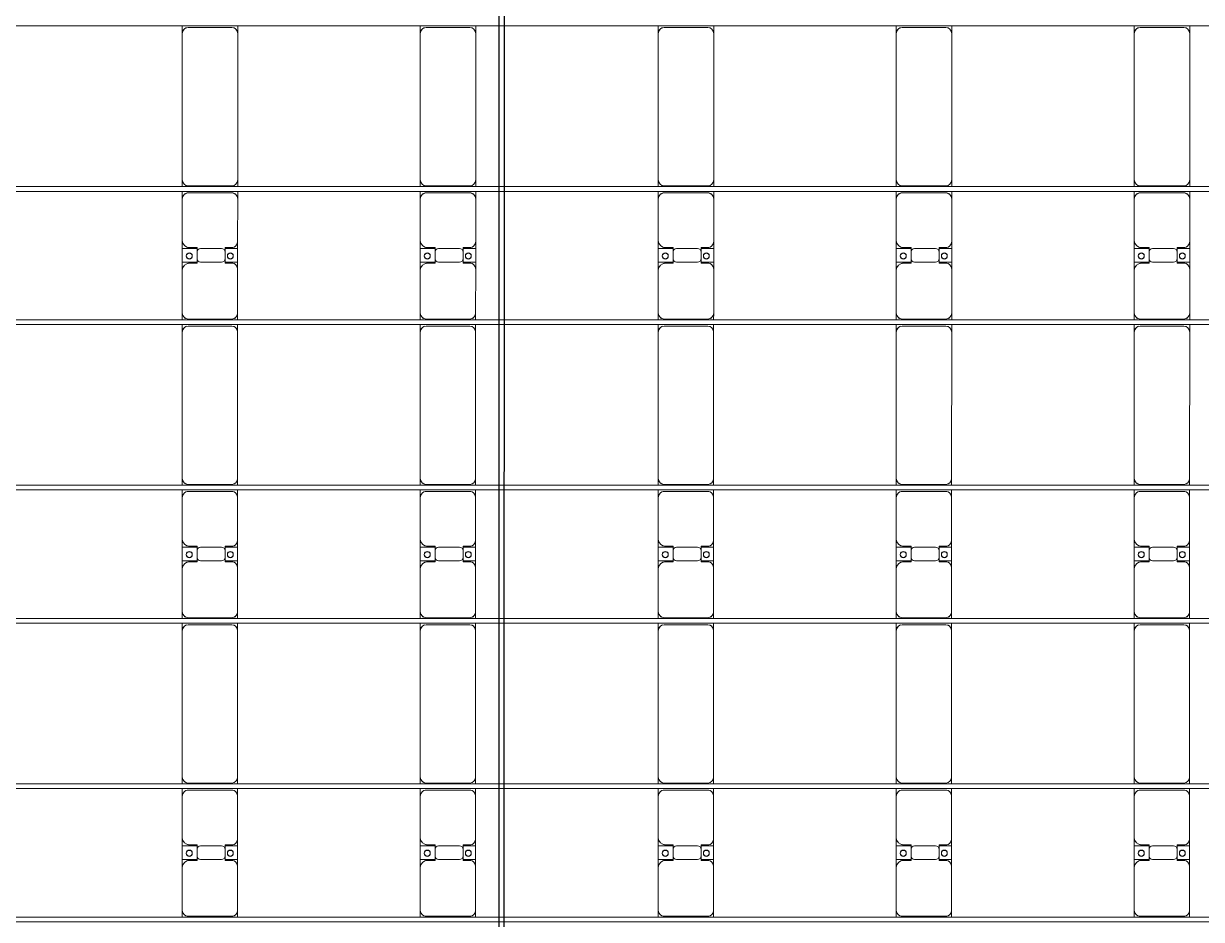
# Model space of a CAD drawing. Header units: millimetres. Extents: x -147246 to 112336, y -213734 to -86506.
# Drawn here: x -13682 to -3783, y -155945 to -148415 of the extents above; entities that cross this region are included whole.
import ezdxf

# ---------------------------------------------------------------- set-up
doc = ezdxf.new("R2010")
doc.units = ezdxf.units.MM
doc.layers.add('A-GENM', color=13, linetype='Continuous', lineweight=9)
doc.layers.add('S-BEAM', color=12, linetype='Continuous', lineweight=9)

# ---------------------------------------------------------------- blocks, each defined once
blk = doc.blocks.new('Dầm C52 - Dầm C52-18782-BỐ TRÍ KHUNG KẾT CẤU BÈ PIN 05')
at = {"layer": 'S-BEAM', "color": 1}
blk.add_line((-74474.3, 20), (74474.3, 20), dxfattribs=at)
blk = doc.blocks.new('Dầm C52 - Dầm C52-18783-BỐ TRÍ KHUNG KẾT CẤU BÈ PIN 05')
at = {"layer": 'S-BEAM', "color": 1}
for p, q in [((-74474.3, 20), (74474.3, 20)), ((74474.3, -20), (-74474.3, -20))]:
    blk.add_line(p, q, dxfattribs=at)
blk = doc.blocks.new('Dầm C52 - Dầm C52-18784-BỐ TRÍ KHUNG KẾT CẤU BÈ PIN 05')
at = {"layer": 'S-BEAM', "color": 1}
for p, q in [((-74474.3, 20), (74474.3, 20)), ((74474.3, -20), (-74474.3, -20))]:
    blk.add_line(p, q, dxfattribs=at)
blk = doc.blocks.new('Dầm C52 - Dầm C52-18785-BỐ TRÍ KHUNG KẾT CẤU BÈ PIN 05')
at = {"layer": 'S-BEAM', "color": 1}
for p, q in [((-74474.3, 20), (74474.3, 20)), ((74474.3, -20), (-74474.3, -20))]:
    blk.add_line(p, q, dxfattribs=at)
blk = doc.blocks.new('Dai phao do pin - DẢI PHAO ĐỠ PIN-V43-BỐ TRÍ KHUNG KẾT CẤU BÈ PIN 05')
at = {"layer": 'A-GENM', "color": 7}
for p, q in [((45893.2, 241.6), (45949.7, 241.6)), ((46309.7, 241.6), (45949.7, 241.6)), ((46309.7, 241.6), (46492.2, 241.6)), ((46377.8, 241.6), (46560.3, 241.6)), ((46377.8, 118.2), (46377.8, 241.6)), ((46492.2, 241.6), (46492.2, 118.2)), ((46910.3, 241.6), (46560.3, 241.6)), ((46910.3, 241.6), (46973.2, 241.6)), ((47013.2, 241.6), (47069.7, 241.6)), ((48300.3, 241.6), (47069.7, 241.6)), ((48300.3, 241.6), (48363.2, 241.6)), ((48403.2, 241.6), (48459.7, 241.6)), ((48819.7, 241.6), (48459.7, 241.6)), ((48819.7, 241.6), (49002.2, 241.6)), ((48887.8, 241.6), (49070.3, 241.6)), ((48887.8, 118.2), (48887.8, 241.6)), ((49002.2, 241.6), (49002.2, 118.2)), ((49420.3, 241.6), (49070.3, 241.6)), ((49420.3, 241.6), (49483.2, 241.6)), ((49523.2, 241.6), (49579.7, 241.6)), ((50810.3, 241.6), (49579.7, 241.6)), ((50810.3, 241.6), (50873.2, 241.6)), ((50913.2, 241.6), (50969.7, 241.6)), ((51329.7, 241.6), (50969.7, 241.6)), ((51329.7, 241.6), (51512.2, 241.6)), ((51397.8, 241.6), (51580.3, 241.6)), ((51397.8, 118.2), (51397.8, 241.6)), ((51512.2, 241.6), (51512.2, 118.2)), ((51930.3, 241.6), (51580.3, 241.6)), ((51930.3, 241.6), (51993.2, 241.6)), ((52033.2, 241.6), (52089.7, 241.6)), ((53320.3, 241.6), (52089.7, 241.6)), ((53320.3, 241.6), (53383.2, 241.6)), ((45899.7, 191.6), (45899.7, -173.4)), ((46369.7, 118.2), (46369.7, 181.6)), ((46462.2, 118.2), (46369.7, 118.2)), ((46500.3, 118.2), (46407.8, 118.2)), ((46500.3, 181.6), (46500.3, 118.2)), ((46960.3, -173.4), (46960.3, 191.6)), ((47019.7, 191.6), (47019.7, -173.4)), ((48350.3, -173.4), (48350.3, 191.6)), ((48409.7, 191.6), (48409.7, -173.4)), ((48879.7, 118.2), (48879.7, 181.6)), ((48972.2, 118.2), (48879.7, 118.2)), ((49010.3, 118.2), (48917.8, 118.2)), ((49010.3, 181.6), (49010.3, 118.2)), ((49470.3, -173.4), (49470.3, 191.6)), ((49529.7, 191.6), (49529.7, -173.4)), ((50860.3, -173.4), (50860.3, 191.6)), ((50919.7, 191.6), (50919.7, -173.4)), ((51389.7, 118.2), (51389.7, 181.6)), ((51482.2, 118.2), (51389.7, 118.2)), ((51520.3, 118.2), (51427.8, 118.2)), ((51520.3, 181.6), (51520.3, 118.2)), ((51980.3, -173.4), (51980.3, 191.6)), ((52039.7, 191.6), (52039.7, -173.4)), ((53370.3, -173.4), (53370.3, 191.6)), ((46377.8, 88.2), (46377.8, -88.2)), ((46492.2, -88.2), (46492.2, 88.2)), ((48887.8, 88.2), (48887.8, -88.2)), ((49002.2, -88.2), (49002.2, 88.2)), ((51397.8, 88.2), (51397.8, -88.2)), ((51512.2, -88.2), (51512.2, 88.2)), ((46369.7, -173.4), (46369.7, -118.2)), ((46369.7, -118.2), (46462.2, -118.2)), ((46377.8, -223.4), (46377.8, -118.2)), ((46407.8, -118.2), (46500.3, -118.2)), ((46492.2, -118.2), (46492.2, -223.4)), ((46500.3, -118.2), (46500.3, -173.4)), ((48879.7, -173.4), (48879.7, -118.2)), ((48879.7, -118.2), (48972.2, -118.2)), ((48887.8, -223.4), (48887.8, -118.2)), ((48917.8, -118.2), (49010.3, -118.2)), ((49002.2, -118.2), (49002.2, -223.4)), ((49010.3, -118.2), (49010.3, -173.4)), ((51389.7, -173.4), (51389.7, -118.2)), ((51389.7, -118.2), (51482.2, -118.2)), ((51397.8, -223.4), (51397.8, -118.2)), ((51427.8, -118.2), (51520.3, -118.2)), ((51512.2, -118.2), (51512.2, -223.4)), ((51520.3, -118.2), (51520.3, -173.4)), ((45949.7, -223.4), (45893.2, -223.4)), ((45949.7, -223.4), (46319.7, -223.4)), ((46492.2, -223.4), (46319.7, -223.4)), ((46550.3, -223.4), (46377.8, -223.4)), ((46550.3, -223.4), (46910.3, -223.4)), ((46973.2, -223.4), (46910.3, -223.4)), ((47069.7, -223.4), (47013.2, -223.4)), ((47069.7, -223.4), (48300.3, -223.4)), ((48363.2, -223.4), (48300.3, -223.4)), ((48459.7, -223.4), (48403.2, -223.4)), ((48459.7, -223.4), (48829.7, -223.4)), ((49002.2, -223.4), (48829.7, -223.4)), ((49060.3, -223.4), (48887.8, -223.4)), ((49060.3, -223.4), (49420.3, -223.4)), ((49483.2, -223.4), (49420.3, -223.4)), ((49579.7, -223.4), (49523.2, -223.4)), ((49579.7, -223.4), (50810.3, -223.4)), ((50873.2, -223.4), (50810.3, -223.4)), ((50969.7, -223.4), (50913.2, -223.4)), ((50969.7, -223.4), (51339.7, -223.4)), ((51512.2, -223.4), (51339.7, -223.4)), ((51570.3, -223.4), (51397.8, -223.4)), ((51570.3, -223.4), (51930.3, -223.4)), ((51993.2, -223.4), (51930.3, -223.4)), ((52089.7, -223.4), (52033.2, -223.4)), ((52089.7, -223.4), (53320.3, -223.4)), ((53383.2, -223.4), (53320.3, -223.4))]:
    blk.add_line(p, q, dxfattribs=at)
for centre, radius, start, end in [((45949.7, 191.6), 50, 90, 180), ((45949.7, 191.6), 50, 135, 180), ((46309.7, 181.6), 60, 0, 90), ((46309.7, 181.6), 60, 0, 30), ((46428.6, 183.2), 25, 0, 180), ((46431.4, 183.2), 25, 0, 180), ((46560.3, 181.6), 60, 90, 180), ((46560.3, 181.6), 60, 150, 180), ((46910.3, 191.6), 50, 360, 90), ((46910.3, 191.6), 50, 360, 45), ((47069.7, 191.6), 50, 90, 180), ((47069.7, 191.6), 50, 105, 180), ((48300.3, 191.6), 50, 0, 90), ((48300.3, 191.6), 50, 15, 90), ((48459.7, 191.6), 50, 90, 180), ((48459.7, 191.6), 50, 135, 180), ((48819.7, 181.6), 60, 0, 90), ((48819.7, 181.6), 60, 0, 30), ((48938.6, 183.2), 25, 0, 180), ((48941.4, 183.2), 25, 0, 180), ((49070.3, 181.6), 60, 90, 180), ((49070.3, 181.6), 60, 150, 180), ((49420.3, 191.6), 50, 0, 90), ((49420.3, 191.6), 50, 0, 45), ((49579.7, 191.6), 50, 90, 180), ((49579.7, 191.6), 50, 105, 180), ((50810.3, 191.6), 50, 0, 90), ((50810.3, 191.6), 50, 15, 90), ((50969.7, 191.6), 50, 90, 180), ((50969.7, 191.6), 50, 135, 180), ((51329.7, 181.6), 60, 0, 90), ((51329.7, 181.6), 60, 0, 30), ((51448.6, 183.2), 25, 0, 180), ((51451.4, 183.2), 25, 360, 180), ((51580.3, 181.6), 60, 90, 180), ((51580.3, 181.6), 60, 150, 180), ((51930.3, 191.6), 50, 360, 90), ((51930.3, 191.6), 50, 360, 45), ((52089.7, 191.6), 50, 90, 180), ((52089.7, 191.6), 50, 105, 180), ((53320.3, 191.6), 50, 0, 90), ((53320.3, 191.6), 50, 15, 90), ((46407.8, 88.2), 30, 90, 180), ((46428.6, 183.2), 25, 180, 0), ((46431.4, 183.2), 25, 180, 0), ((46462.2, 88.2), 30, 0, 90), ((48917.8, 88.2), 30, 90, 180), ((48938.6, 183.2), 25, 180, 0), ((48941.4, 183.2), 25, 180, 0), ((48972.2, 88.2), 30, 0, 90), ((51427.8, 88.2), 30, 90, 180), ((51448.6, 183.2), 25, 180, 0), ((51451.4, 183.2), 25, 180, 0), ((51482.2, 88.2), 30, 0, 90), ((46407.8, -88.2), 30, 180, 270), ((46462.2, -88.2), 30, 270, 0), ((48917.8, -88.2), 30, 180, 270), ((48972.2, -88.2), 30, 270, 0), ((51427.8, -88.2), 30, 180, 270), ((51482.2, -88.2), 30, 270, 0), ((45949.7, -173.4), 50, 180, 270), ((45949.7, -173.4), 50, 180, 225), ((46319.7, -173.4), 50, 270, 0), ((46319.7, -173.4), 50, 315, 0), ((46428.6, -161.8), 25, 360, 180), ((46428.6, -161.8), 25, 180, 360), ((46431.4, -161.8), 25, 0, 180), ((46431.4, -161.8), 25, 180, 0), ((46550.3, -173.4), 50, 180, 270), ((46550.3, -173.4), 50, 180, 225), ((46910.3, -173.4), 50, 270, 0), ((46910.3, -173.4), 50, 315, 0), ((47069.7, -173.4), 50, 180, 270), ((47069.7, -173.4), 50, 180, 270), ((48300.3, -173.4), 50, 270, 0), ((48300.3, -173.4), 50, 287.28821, 0), ((48459.7, -173.4), 50, 180, 270), ((48459.7, -173.4), 50, 180, 225), ((48829.7, -173.4), 50, 270, 0), ((48829.7, -173.4), 50, 315, 0), ((48938.6, -161.8), 25, 0, 180), ((48938.6, -161.8), 25, 180, 360), ((48941.4, -161.8), 25, 0, 180), ((48941.4, -161.8), 25, 180, 360), ((49060.3, -173.4), 50, 180, 270), ((49060.3, -173.4), 50, 180, 225), ((49420.3, -173.4), 50, 270, 0), ((49420.3, -173.4), 50, 315, 0), ((49579.7, -173.4), 50, 180, 270), ((49579.7, -173.4), 50, 180, 270), ((50810.3, -173.4), 50, 270, 0), ((50810.3, -173.4), 50, 287.31833, 0), ((50969.7, -173.4), 50, 180, 270), ((50969.7, -173.4), 50, 180, 225), ((51339.7, -173.4), 50, 270, 360), ((51339.7, -173.4), 50, 315, 0), ((51448.6, -161.8), 25, 0, 180), ((51448.6, -161.8), 25, 180, 360), ((51451.4, -161.8), 25, 0, 180), ((51451.4, -161.8), 25, 180, 360), ((51570.3, -173.4), 50, 180, 270), ((51570.3, -173.4), 50, 180, 225), ((51930.3, -173.4), 50, 270, 0), ((51930.3, -173.4), 50, 315, 0), ((52089.7, -173.4), 50, 180, 270), ((52089.7, -173.4), 50, 180, 270), ((53320.3, -173.4), 50, 270, 0), ((53320.3, -173.4), 50, 287.34846, 0)]:
    blk.add_arc(centre, radius, start, end, dxfattribs=at)
blk = doc.blocks.new('Dai phao do pin - DẢI PHAO ĐỠ PIN-V44-BỐ TRÍ KHUNG KẾT CẤU BÈ PIN 05')
at = {"layer": 'A-GENM', "color": 7}
for p, q in [((45893.2, 241.6), (45949.7, 241.6)), ((46309.7, 241.6), (45949.7, 241.6)), ((46309.7, 241.6), (46492.2, 241.6)), ((46377.8, 241.6), (46560.3, 241.6)), ((46377.8, 118.2), (46377.8, 241.6)), ((46492.2, 241.6), (46492.2, 118.2)), ((46910.3, 241.6), (46560.3, 241.6)), ((46910.3, 241.6), (46973.2, 241.6)), ((47013.2, 241.6), (47069.7, 241.6)), ((48300.3, 241.6), (47069.7, 241.6)), ((48300.3, 241.6), (48363.2, 241.6)), ((48403.2, 241.6), (48459.7, 241.6)), ((48819.7, 241.6), (48459.7, 241.6)), ((48819.7, 241.6), (49002.2, 241.6)), ((48887.8, 241.6), (49070.3, 241.6)), ((48887.8, 118.2), (48887.8, 241.6)), ((49002.2, 241.6), (49002.2, 118.2)), ((49420.3, 241.6), (49070.3, 241.6)), ((49420.3, 241.6), (49483.2, 241.6)), ((49523.2, 241.6), (49579.7, 241.6)), ((50810.3, 241.6), (49579.7, 241.6)), ((50810.3, 241.6), (50873.2, 241.6)), ((50913.2, 241.6), (50969.7, 241.6)), ((51329.7, 241.6), (50969.7, 241.6)), ((51329.7, 241.6), (51512.2, 241.6)), ((51397.8, 241.6), (51580.3, 241.6)), ((51397.8, 118.2), (51397.8, 241.6)), ((51512.2, 241.6), (51512.2, 118.2)), ((51930.3, 241.6), (51580.3, 241.6)), ((51930.3, 241.6), (51993.2, 241.6)), ((52033.2, 241.6), (52089.7, 241.6)), ((53320.3, 241.6), (52089.7, 241.6)), ((53320.3, 241.6), (53383.2, 241.6)), ((45899.7, 191.6), (45899.7, -173.4)), ((46369.7, 118.2), (46369.7, 181.6)), ((46462.2, 118.2), (46369.7, 118.2)), ((46500.3, 118.2), (46407.8, 118.2)), ((46500.3, 181.6), (46500.3, 118.2)), ((46960.3, -173.4), (46960.3, 191.6)), ((47019.7, 191.6), (47019.7, -173.4)), ((48350.3, -173.4), (48350.3, 191.6)), ((48409.7, 191.6), (48409.7, -173.4)), ((48879.7, 118.2), (48879.7, 181.6)), ((48972.2, 118.2), (48879.7, 118.2)), ((49010.3, 118.2), (48917.8, 118.2)), ((49010.3, 181.6), (49010.3, 118.2)), ((49470.3, -173.4), (49470.3, 191.6)), ((49529.7, 191.6), (49529.7, -173.4)), ((50860.3, -173.4), (50860.3, 191.6)), ((50919.7, 191.6), (50919.7, -173.4)), ((51389.7, 118.2), (51389.7, 181.6)), ((51482.2, 118.2), (51389.7, 118.2)), ((51520.3, 118.2), (51427.8, 118.2)), ((51520.3, 181.6), (51520.3, 118.2)), ((51980.3, -173.4), (51980.3, 191.6)), ((52039.7, 191.6), (52039.7, -173.4)), ((53370.3, -173.4), (53370.3, 191.6)), ((46377.8, 88.2), (46377.8, -88.2)), ((46492.2, -88.2), (46492.2, 88.2)), ((48887.8, 88.2), (48887.8, -88.2)), ((49002.2, -88.2), (49002.2, 88.2)), ((51397.8, 88.2), (51397.8, -88.2)), ((51512.2, -88.2), (51512.2, 88.2)), ((46369.7, -173.4), (46369.7, -118.2)), ((46369.7, -118.2), (46462.2, -118.2)), ((46377.8, -223.4), (46377.8, -118.2)), ((46407.8, -118.2), (46500.3, -118.2)), ((46492.2, -118.2), (46492.2, -223.4)), ((46500.3, -118.2), (46500.3, -173.4)), ((48879.7, -173.4), (48879.7, -118.2)), ((48879.7, -118.2), (48972.2, -118.2)), ((48887.8, -223.4), (48887.8, -118.2)), ((48917.8, -118.2), (49010.3, -118.2)), ((49002.2, -118.2), (49002.2, -223.4)), ((49010.3, -118.2), (49010.3, -173.4)), ((51389.7, -173.4), (51389.7, -118.2)), ((51389.7, -118.2), (51482.2, -118.2)), ((51397.8, -223.4), (51397.8, -118.2)), ((51427.8, -118.2), (51520.3, -118.2)), ((51512.2, -118.2), (51512.2, -223.4)), ((51520.3, -118.2), (51520.3, -173.4)), ((45949.7, -223.4), (45893.2, -223.4)), ((45949.7, -223.4), (46319.7, -223.4)), ((46492.2, -223.4), (46319.7, -223.4)), ((46550.3, -223.4), (46377.8, -223.4)), ((46550.3, -223.4), (46910.3, -223.4)), ((46973.2, -223.4), (46910.3, -223.4)), ((47069.7, -223.4), (47013.2, -223.4)), ((47069.7, -223.4), (48300.3, -223.4)), ((48363.2, -223.4), (48300.3, -223.4)), ((48459.7, -223.4), (48403.2, -223.4)), ((48459.7, -223.4), (48829.7, -223.4)), ((49002.2, -223.4), (48829.7, -223.4)), ((49060.3, -223.4), (48887.8, -223.4)), ((49060.3, -223.4), (49420.3, -223.4)), ((49483.2, -223.4), (49420.3, -223.4)), ((49579.7, -223.4), (49523.2, -223.4)), ((49579.7, -223.4), (50810.3, -223.4)), ((50873.2, -223.4), (50810.3, -223.4)), ((50969.7, -223.4), (50913.2, -223.4)), ((50969.7, -223.4), (51339.7, -223.4)), ((51512.2, -223.4), (51339.7, -223.4)), ((51570.3, -223.4), (51397.8, -223.4)), ((51570.3, -223.4), (51930.3, -223.4)), ((51993.2, -223.4), (51930.3, -223.4)), ((52089.7, -223.4), (52033.2, -223.4)), ((52089.7, -223.4), (53320.3, -223.4)), ((53383.2, -223.4), (53320.3, -223.4))]:
    blk.add_line(p, q, dxfattribs=at)
for centre, radius, start, end in [((45949.7, 191.6), 50, 90, 180), ((45949.7, 191.6), 50, 135, 180), ((46309.7, 181.6), 60, 0, 90), ((46309.7, 181.6), 60, 0, 30), ((46428.6, 183.2), 25, 0, 180), ((46431.4, 183.2), 25, 0, 180), ((46560.3, 181.6), 60, 90, 180), ((46560.3, 181.6), 60, 150, 180), ((46910.3, 191.6), 50, 360, 90), ((46910.3, 191.6), 50, 360, 45), ((47069.7, 191.6), 50, 90, 180), ((47069.7, 191.6), 50, 105, 180), ((48300.3, 191.6), 50, 0, 90), ((48300.3, 191.6), 50, 15, 90), ((48459.7, 191.6), 50, 90, 180), ((48459.7, 191.6), 50, 135, 180), ((48819.7, 181.6), 60, 0, 90), ((48819.7, 181.6), 60, 0, 30), ((48938.6, 183.2), 25, 0, 180), ((48941.4, 183.2), 25, 0, 180), ((49070.3, 181.6), 60, 90, 180), ((49070.3, 181.6), 60, 150, 180), ((49420.3, 191.6), 50, 0, 90), ((49420.3, 191.6), 50, 0, 45), ((49579.7, 191.6), 50, 90, 180), ((49579.7, 191.6), 50, 105, 180), ((50810.3, 191.6), 50, 0, 90), ((50810.3, 191.6), 50, 15, 90), ((50969.7, 191.6), 50, 90, 180), ((50969.7, 191.6), 50, 135, 180), ((51329.7, 181.6), 60, 0, 90), ((51329.7, 181.6), 60, 0, 30), ((51448.6, 183.2), 25, 0, 180), ((51451.4, 183.2), 25, 360, 180), ((51580.3, 181.6), 60, 90, 180), ((51580.3, 181.6), 60, 150, 180), ((51930.3, 191.6), 50, 360, 90), ((51930.3, 191.6), 50, 360, 45), ((52089.7, 191.6), 50, 90, 180), ((52089.7, 191.6), 50, 105, 180), ((53320.3, 191.6), 50, 0, 90), ((53320.3, 191.6), 50, 15, 90), ((46407.8, 88.2), 30, 90, 180), ((46428.6, 183.2), 25, 180, 0), ((46431.4, 183.2), 25, 180, 0), ((46462.2, 88.2), 30, 0, 90), ((48917.8, 88.2), 30, 90, 180), ((48938.6, 183.2), 25, 180, 0), ((48941.4, 183.2), 25, 180, 0), ((48972.2, 88.2), 30, 0, 90), ((51427.8, 88.2), 30, 90, 180), ((51448.6, 183.2), 25, 180, 0), ((51451.4, 183.2), 25, 180, 0), ((51482.2, 88.2), 30, 0, 90), ((46407.8, -88.2), 30, 180, 270), ((46462.2, -88.2), 30, 270, 0), ((48917.8, -88.2), 30, 180, 270), ((48972.2, -88.2), 30, 270, 0), ((51427.8, -88.2), 30, 180, 270), ((51482.2, -88.2), 30, 270, 0), ((45949.7, -173.4), 50, 180, 270), ((45949.7, -173.4), 50, 180, 225), ((46319.7, -173.4), 50, 270, 0), ((46319.7, -173.4), 50, 315, 0), ((46428.6, -161.8), 25, 360, 180), ((46428.6, -161.8), 25, 180, 360), ((46431.4, -161.8), 25, 0, 180), ((46431.4, -161.8), 25, 180, 0), ((46550.3, -173.4), 50, 180, 270), ((46550.3, -173.4), 50, 180, 225), ((46910.3, -173.4), 50, 270, 0), ((46910.3, -173.4), 50, 315, 0), ((47069.7, -173.4), 50, 180, 270), ((47069.7, -173.4), 50, 180, 270), ((48300.3, -173.4), 50, 270, 0), ((48300.3, -173.4), 50, 285, 0), ((48459.7, -173.4), 50, 180, 270), ((48459.7, -173.4), 50, 180, 225), ((48829.7, -173.4), 50, 270, 0), ((48829.7, -173.4), 50, 315, 0), ((48938.6, -161.8), 25, 0, 180), ((48938.6, -161.8), 25, 180, 360), ((48941.4, -161.8), 25, 0, 180), ((48941.4, -161.8), 25, 180, 360), ((49060.3, -173.4), 50, 180, 270), ((49060.3, -173.4), 50, 180, 225), ((49420.3, -173.4), 50, 270, 0), ((49420.3, -173.4), 50, 315, 0), ((49579.7, -173.4), 50, 180, 270), ((49579.7, -173.4), 50, 180, 270), ((50810.3, -173.4), 50, 270, 0), ((50810.3, -173.4), 50, 285, 0), ((50969.7, -173.4), 50, 180, 270), ((50969.7, -173.4), 50, 180, 225), ((51339.7, -173.4), 50, 270, 360), ((51339.7, -173.4), 50, 315, 0), ((51448.6, -161.8), 25, 0, 180), ((51448.6, -161.8), 25, 180, 360), ((51451.4, -161.8), 25, 0, 180), ((51451.4, -161.8), 25, 180, 360), ((51570.3, -173.4), 50, 180, 270), ((51570.3, -173.4), 50, 180, 225), ((51930.3, -173.4), 50, 270, 0), ((51930.3, -173.4), 50, 315, 0), ((52089.7, -173.4), 50, 180, 270), ((52089.7, -173.4), 50, 180, 270), ((53320.3, -173.4), 50, 270, 0), ((53320.3, -173.4), 50, 285, 0)]:
    blk.add_arc(centre, radius, start, end, dxfattribs=at)
blk = doc.blocks.new('Dai phao do pin - DẢI PHAO ĐỠ PIN-V45-BỐ TRÍ KHUNG KẾT CẤU BÈ PIN 05')
at = {"layer": 'A-GENM', "color": 7}
for p, q in [((45893.2, 241.6), (45949.7, 241.6)), ((46309.7, 241.6), (45949.7, 241.6)), ((46309.7, 241.6), (46492.2, 241.6)), ((46377.8, 241.6), (46560.3, 241.6)), ((46377.8, 118.2), (46377.8, 241.6)), ((46492.2, 241.6), (46492.2, 118.2)), ((46910.3, 241.6), (46560.3, 241.6)), ((46910.3, 241.6), (46973.2, 241.6)), ((47013.2, 241.6), (47069.7, 241.6)), ((48300.3, 241.6), (47069.7, 241.6)), ((48300.3, 241.6), (48363.2, 241.6)), ((48403.2, 241.6), (48459.7, 241.6)), ((48819.7, 241.6), (48459.7, 241.6)), ((48819.7, 241.6), (49002.2, 241.6)), ((48887.8, 241.6), (49070.3, 241.6)), ((48887.8, 118.2), (48887.8, 241.6)), ((49002.2, 241.6), (49002.2, 118.2)), ((49420.3, 241.6), (49070.3, 241.6)), ((49420.3, 241.6), (49483.2, 241.6)), ((49523.2, 241.6), (49579.7, 241.6)), ((50810.3, 241.6), (49579.7, 241.6)), ((50810.3, 241.6), (50873.2, 241.6)), ((50913.2, 241.6), (50969.7, 241.6)), ((51329.7, 241.6), (50969.7, 241.6)), ((51329.7, 241.6), (51512.2, 241.6)), ((51397.8, 241.6), (51580.3, 241.6)), ((51397.8, 118.2), (51397.8, 241.6)), ((51512.2, 241.6), (51512.2, 118.2)), ((51930.3, 241.6), (51580.3, 241.6)), ((51930.3, 241.6), (51993.2, 241.6)), ((52033.2, 241.6), (52089.7, 241.6)), ((53320.3, 241.6), (52089.7, 241.6)), ((53320.3, 241.6), (53383.2, 241.6)), ((45899.7, 191.6), (45899.7, -173.4)), ((46369.7, 118.2), (46369.7, 181.6)), ((46462.2, 118.2), (46369.7, 118.2)), ((46500.3, 118.2), (46407.8, 118.2)), ((46500.3, 181.6), (46500.3, 118.2)), ((46960.3, -173.4), (46960.3, 191.6)), ((47019.7, 191.6), (47019.7, -173.4)), ((48350.3, -173.4), (48350.3, 191.6)), ((48409.7, 191.6), (48409.7, -173.4)), ((48879.7, 118.2), (48879.7, 181.6)), ((48972.2, 118.2), (48879.7, 118.2)), ((49010.3, 118.2), (48917.8, 118.2)), ((49010.3, 181.6), (49010.3, 118.2)), ((49470.3, -173.4), (49470.3, 191.6)), ((49529.7, 191.6), (49529.7, -173.4)), ((50860.3, -173.4), (50860.3, 191.6)), ((50919.7, 191.6), (50919.7, -173.4)), ((51389.7, 118.2), (51389.7, 181.6)), ((51482.2, 118.2), (51389.7, 118.2)), ((51520.3, 118.2), (51427.8, 118.2)), ((51520.3, 181.6), (51520.3, 118.2)), ((51980.3, -173.4), (51980.3, 191.6)), ((52039.7, 191.6), (52039.7, -173.4)), ((53370.3, -173.4), (53370.3, 191.6)), ((46377.8, 88.2), (46377.8, -88.2)), ((46492.2, -88.2), (46492.2, 88.2)), ((48887.8, 88.2), (48887.8, -88.2)), ((49002.2, -88.2), (49002.2, 88.2)), ((51397.8, 88.2), (51397.8, -88.2)), ((51512.2, -88.2), (51512.2, 88.2)), ((46369.7, -173.4), (46369.7, -118.2)), ((46369.7, -118.2), (46462.2, -118.2)), ((46377.8, -223.4), (46377.8, -118.2)), ((46407.8, -118.2), (46500.3, -118.2)), ((46492.2, -118.2), (46492.2, -223.4)), ((46500.3, -118.2), (46500.3, -173.4)), ((48879.7, -173.4), (48879.7, -118.2)), ((48879.7, -118.2), (48972.2, -118.2)), ((48887.8, -223.4), (48887.8, -118.2)), ((48917.8, -118.2), (49010.3, -118.2)), ((49002.2, -118.2), (49002.2, -223.4)), ((49010.3, -118.2), (49010.3, -173.4)), ((51389.7, -173.4), (51389.7, -118.2)), ((51389.7, -118.2), (51482.2, -118.2)), ((51397.8, -223.4), (51397.8, -118.2)), ((51427.8, -118.2), (51520.3, -118.2)), ((51512.2, -118.2), (51512.2, -223.4)), ((51520.3, -118.2), (51520.3, -173.4)), ((45949.7, -223.4), (45893.2, -223.4)), ((45949.7, -223.4), (46319.7, -223.4)), ((46492.2, -223.4), (46319.7, -223.4)), ((46550.3, -223.4), (46377.8, -223.4)), ((46550.3, -223.4), (46910.3, -223.4)), ((46973.2, -223.4), (46910.3, -223.4)), ((47069.7, -223.4), (47013.2, -223.4)), ((47069.7, -223.4), (48300.3, -223.4)), ((48363.2, -223.4), (48300.3, -223.4)), ((48459.7, -223.4), (48403.2, -223.4)), ((48459.7, -223.4), (48829.7, -223.4)), ((49002.2, -223.4), (48829.7, -223.4)), ((49060.3, -223.4), (48887.8, -223.4)), ((49060.3, -223.4), (49420.3, -223.4)), ((49483.2, -223.4), (49420.3, -223.4)), ((49579.7, -223.4), (49523.2, -223.4)), ((49579.7, -223.4), (50810.3, -223.4)), ((50873.2, -223.4), (50810.3, -223.4)), ((50969.7, -223.4), (50913.2, -223.4)), ((50969.7, -223.4), (51339.7, -223.4)), ((51512.2, -223.4), (51339.7, -223.4)), ((51570.3, -223.4), (51397.8, -223.4)), ((51570.3, -223.4), (51930.3, -223.4)), ((51993.2, -223.4), (51930.3, -223.4)), ((52089.7, -223.4), (52033.2, -223.4)), ((52089.7, -223.4), (53320.3, -223.4)), ((53383.2, -223.4), (53320.3, -223.4))]:
    blk.add_line(p, q, dxfattribs=at)
for centre, radius, start, end in [((45949.7, 191.6), 50, 90, 180), ((45949.7, 191.6), 50, 135, 180), ((46309.7, 181.6), 60, 0, 90), ((46309.7, 181.6), 60, 0, 30), ((46428.6, 183.2), 25, 0, 180), ((46431.4, 183.2), 25, 0, 180), ((46560.3, 181.6), 60, 90, 180), ((46560.3, 181.6), 60, 150, 180), ((46910.3, 191.6), 50, 360, 90), ((46910.3, 191.6), 50, 360, 45), ((47069.7, 191.6), 50, 90, 180), ((47069.7, 191.6), 50, 105, 180), ((48300.3, 191.6), 50, 0, 90), ((48300.3, 191.6), 50, 15, 90), ((48459.7, 191.6), 50, 90, 180), ((48459.7, 191.6), 50, 135, 180), ((48819.7, 181.6), 60, 0, 90), ((48819.7, 181.6), 60, 0, 30), ((48938.6, 183.2), 25, 0, 180), ((48941.4, 183.2), 25, 0, 180), ((49070.3, 181.6), 60, 90, 180), ((49070.3, 181.6), 60, 150, 180), ((49420.3, 191.6), 50, 0, 90), ((49420.3, 191.6), 50, 0, 45), ((49579.7, 191.6), 50, 90, 180), ((49579.7, 191.6), 50, 105, 180), ((50810.3, 191.6), 50, 0, 90), ((50810.3, 191.6), 50, 15, 90), ((50969.7, 191.6), 50, 90, 180), ((50969.7, 191.6), 50, 135, 180), ((51329.7, 181.6), 60, 0, 90), ((51329.7, 181.6), 60, 0, 30), ((51448.6, 183.2), 25, 0, 180), ((51451.4, 183.2), 25, 360, 180), ((51580.3, 181.6), 60, 90, 180), ((51580.3, 181.6), 60, 150, 180), ((51930.3, 191.6), 50, 360, 90), ((51930.3, 191.6), 50, 360, 45), ((52089.7, 191.6), 50, 90, 180), ((52089.7, 191.6), 50, 105, 180), ((53320.3, 191.6), 50, 0, 90), ((53320.3, 191.6), 50, 15, 90), ((46407.8, 88.2), 30, 90, 180), ((46428.6, 183.2), 25, 180, 0), ((46431.4, 183.2), 25, 180, 0), ((46462.2, 88.2), 30, 0, 90), ((48917.8, 88.2), 30, 90, 180), ((48938.6, 183.2), 25, 180, 0), ((48941.4, 183.2), 25, 180, 0), ((48972.2, 88.2), 30, 0, 90), ((51427.8, 88.2), 30, 90, 180), ((51448.6, 183.2), 25, 180, 0), ((51451.4, 183.2), 25, 180, 0), ((51482.2, 88.2), 30, 0, 90), ((46407.8, -88.2), 30, 180, 270), ((46462.2, -88.2), 30, 270, 0), ((48917.8, -88.2), 30, 180, 270), ((48972.2, -88.2), 30, 270, 0), ((51427.8, -88.2), 30, 180, 270), ((51482.2, -88.2), 30, 270, 0), ((45949.7, -173.4), 50, 180, 270), ((45949.7, -173.4), 50, 180, 225), ((46319.7, -173.4), 50, 270, 0), ((46319.7, -173.4), 50, 315, 0), ((46428.6, -161.8), 25, 360, 180), ((46428.6, -161.8), 25, 180, 360), ((46431.4, -161.8), 25, 0, 180), ((46431.4, -161.8), 25, 180, 0), ((46550.3, -173.4), 50, 180, 270), ((46550.3, -173.4), 50, 180, 225), ((46910.3, -173.4), 50, 270, 0), ((46910.3, -173.4), 50, 315, 0), ((47069.7, -173.4), 50, 180, 270), ((47069.7, -173.4), 50, 180, 270), ((48300.3, -173.4), 50, 270, 0), ((48300.3, -173.4), 50, 285, 0), ((48459.7, -173.4), 50, 180, 270), ((48459.7, -173.4), 50, 180, 225), ((48829.7, -173.4), 50, 270, 0), ((48829.7, -173.4), 50, 315, 0), ((48938.6, -161.8), 25, 0, 180), ((48938.6, -161.8), 25, 180, 360), ((48941.4, -161.8), 25, 0, 180), ((48941.4, -161.8), 25, 180, 360), ((49060.3, -173.4), 50, 180, 270), ((49060.3, -173.4), 50, 180, 225), ((49420.3, -173.4), 50, 270, 0), ((49420.3, -173.4), 50, 315, 0), ((49579.7, -173.4), 50, 180, 270), ((49579.7, -173.4), 50, 180, 270), ((50810.3, -173.4), 50, 270, 0), ((50810.3, -173.4), 50, 285, 0), ((50969.7, -173.4), 50, 180, 270), ((50969.7, -173.4), 50, 180, 225), ((51339.7, -173.4), 50, 270, 360), ((51339.7, -173.4), 50, 315, 0), ((51448.6, -161.8), 25, 0, 180), ((51448.6, -161.8), 25, 180, 360), ((51451.4, -161.8), 25, 0, 180), ((51451.4, -161.8), 25, 180, 360), ((51570.3, -173.4), 50, 180, 270), ((51570.3, -173.4), 50, 180, 225), ((51930.3, -173.4), 50, 270, 0), ((51930.3, -173.4), 50, 315, 0), ((52089.7, -173.4), 50, 180, 270), ((52089.7, -173.4), 50, 180, 270), ((53320.3, -173.4), 50, 270, 0), ((53320.3, -173.4), 50, 285, 0)]:
    blk.add_arc(centre, radius, start, end, dxfattribs=at)
blk = doc.blocks.new('Dai phao do pin - DẢI PHAO ĐỠ PIN-V46-BỐ TRÍ KHUNG KẾT CẤU BÈ PIN 05')
at = {"layer": 'A-GENM', "color": 7}
for p, q in [((45893.2, 241.6), (45949.7, 241.6)), ((46309.7, 241.6), (45949.7, 241.6)), ((46309.7, 241.6), (46492.2, 241.6)), ((46377.8, 241.6), (46560.3, 241.6)), ((46377.8, 118.2), (46377.8, 241.6)), ((46492.2, 241.6), (46492.2, 118.2)), ((46910.3, 241.6), (46560.3, 241.6)), ((46910.3, 241.6), (46973.2, 241.6)), ((47013.2, 241.6), (47069.7, 241.6)), ((48300.3, 241.6), (47069.7, 241.6)), ((48300.3, 241.6), (48363.2, 241.6)), ((48403.2, 241.6), (48459.7, 241.6)), ((48819.7, 241.6), (48459.7, 241.6)), ((48819.7, 241.6), (49002.2, 241.6)), ((48887.8, 241.6), (49070.3, 241.6)), ((48887.8, 118.2), (48887.8, 241.6)), ((49002.2, 241.6), (49002.2, 118.2)), ((49420.3, 241.6), (49070.3, 241.6)), ((49420.3, 241.6), (49483.2, 241.6)), ((49523.2, 241.6), (49579.7, 241.6)), ((50810.3, 241.6), (49579.7, 241.6)), ((50810.3, 241.6), (50873.2, 241.6)), ((50913.2, 241.6), (50969.7, 241.6)), ((51329.7, 241.6), (50969.7, 241.6)), ((51329.7, 241.6), (51512.2, 241.6)), ((51397.8, 241.6), (51580.3, 241.6)), ((51397.8, 118.2), (51397.8, 241.6)), ((51512.2, 241.6), (51512.2, 118.2)), ((51930.3, 241.6), (51580.3, 241.6)), ((51930.3, 241.6), (51993.2, 241.6)), ((52033.2, 241.6), (52089.7, 241.6)), ((53320.3, 241.6), (52089.7, 241.6)), ((53320.3, 241.6), (53383.2, 241.6)), ((45899.7, 191.6), (45899.7, -173.4)), ((46369.7, 118.2), (46369.7, 181.6)), ((46462.2, 118.2), (46369.7, 118.2)), ((46500.3, 118.2), (46407.8, 118.2)), ((46500.3, 181.6), (46500.3, 118.2)), ((46960.3, -173.4), (46960.3, 191.6)), ((47019.7, 191.6), (47019.7, -173.4)), ((48350.3, -173.4), (48350.3, 191.6)), ((48409.7, 191.6), (48409.7, -173.4)), ((48879.7, 118.2), (48879.7, 181.6)), ((48972.2, 118.2), (48879.7, 118.2)), ((49010.3, 118.2), (48917.8, 118.2)), ((49010.3, 181.6), (49010.3, 118.2)), ((49470.3, -173.4), (49470.3, 191.6)), ((49529.7, 191.6), (49529.7, -173.4)), ((50860.3, -173.4), (50860.3, 191.6)), ((50919.7, 191.6), (50919.7, -173.4)), ((51389.7, 118.2), (51389.7, 181.6)), ((51482.2, 118.2), (51389.7, 118.2)), ((51520.3, 118.2), (51427.8, 118.2)), ((51520.3, 181.6), (51520.3, 118.2)), ((51980.3, -173.4), (51980.3, 191.6)), ((52039.7, 191.6), (52039.7, -173.4)), ((53370.3, -173.4), (53370.3, 191.6)), ((46377.8, 88.2), (46377.8, -88.2)), ((46492.2, -88.2), (46492.2, 88.2)), ((48887.8, 88.2), (48887.8, -88.2)), ((49002.2, -88.2), (49002.2, 88.2)), ((51397.8, 88.2), (51397.8, -88.2)), ((51512.2, -88.2), (51512.2, 88.2)), ((46369.7, -173.4), (46369.7, -118.2)), ((46369.7, -118.2), (46462.2, -118.2)), ((46377.8, -223.4), (46377.8, -118.2)), ((46407.8, -118.2), (46500.3, -118.2)), ((46492.2, -118.2), (46492.2, -223.4)), ((46500.3, -118.2), (46500.3, -173.4)), ((48879.7, -173.4), (48879.7, -118.2)), ((48879.7, -118.2), (48972.2, -118.2)), ((48887.8, -223.4), (48887.8, -118.2)), ((48917.8, -118.2), (49010.3, -118.2)), ((49002.2, -118.2), (49002.2, -223.4)), ((49010.3, -118.2), (49010.3, -173.4)), ((51389.7, -173.4), (51389.7, -118.2)), ((51389.7, -118.2), (51482.2, -118.2)), ((51397.8, -223.4), (51397.8, -118.2)), ((51427.8, -118.2), (51520.3, -118.2)), ((51512.2, -118.2), (51512.2, -223.4)), ((51520.3, -118.2), (51520.3, -173.4)), ((45949.7, -223.4), (45893.2, -223.4)), ((45949.7, -223.4), (46319.7, -223.4)), ((46492.2, -223.4), (46319.7, -223.4)), ((46550.3, -223.4), (46377.8, -223.4)), ((46550.3, -223.4), (46910.3, -223.4)), ((46973.2, -223.4), (46910.3, -223.4)), ((47069.7, -223.4), (47013.2, -223.4)), ((47069.7, -223.4), (48300.3, -223.4)), ((48363.2, -223.4), (48300.3, -223.4)), ((48459.7, -223.4), (48403.2, -223.4)), ((48459.7, -223.4), (48829.7, -223.4)), ((49002.2, -223.4), (48829.7, -223.4)), ((49060.3, -223.4), (48887.8, -223.4)), ((49060.3, -223.4), (49420.3, -223.4)), ((49483.2, -223.4), (49420.3, -223.4)), ((49579.7, -223.4), (49523.2, -223.4)), ((49579.7, -223.4), (50810.3, -223.4)), ((50873.2, -223.4), (50810.3, -223.4)), ((50969.7, -223.4), (50913.2, -223.4)), ((50969.7, -223.4), (51339.7, -223.4)), ((51512.2, -223.4), (51339.7, -223.4)), ((51570.3, -223.4), (51397.8, -223.4)), ((51570.3, -223.4), (51930.3, -223.4)), ((51993.2, -223.4), (51930.3, -223.4)), ((52089.7, -223.4), (52033.2, -223.4)), ((52089.7, -223.4), (53320.3, -223.4)), ((53383.2, -223.4), (53320.3, -223.4))]:
    blk.add_line(p, q, dxfattribs=at)
for centre, radius, start, end in [((45949.7, 191.6), 50, 90, 180), ((45949.7, 191.6), 50, 135, 180), ((46309.7, 181.6), 60, 0, 90), ((46309.7, 181.6), 60, 0, 30), ((46428.6, 183.2), 25, 0, 180), ((46431.4, 183.2), 25, 0, 180), ((46560.3, 181.6), 60, 90, 180), ((46560.3, 181.6), 60, 150, 180), ((46910.3, 191.6), 50, 360, 90), ((46910.3, 191.6), 50, 360, 45), ((47069.7, 191.6), 50, 90, 180), ((47069.7, 191.6), 50, 105, 180), ((48300.3, 191.6), 50, 0, 90), ((48300.3, 191.6), 50, 15, 90), ((48459.7, 191.6), 50, 90, 180), ((48459.7, 191.6), 50, 135, 180), ((48819.7, 181.6), 60, 0, 90), ((48819.7, 181.6), 60, 0, 30), ((48938.6, 183.2), 25, 0, 180), ((48941.4, 183.2), 25, 0, 180), ((49070.3, 181.6), 60, 90, 180), ((49070.3, 181.6), 60, 150, 180), ((49420.3, 191.6), 50, 0, 90), ((49420.3, 191.6), 50, 0, 45), ((49579.7, 191.6), 50, 90, 180), ((49579.7, 191.6), 50, 105, 180), ((50810.3, 191.6), 50, 0, 90), ((50810.3, 191.6), 50, 15, 90), ((50969.7, 191.6), 50, 90, 180), ((50969.7, 191.6), 50, 135, 180), ((51329.7, 181.6), 60, 0, 90), ((51329.7, 181.6), 60, 0, 30), ((51448.6, 183.2), 25, 0, 180), ((51451.4, 183.2), 25, 360, 180), ((51580.3, 181.6), 60, 90, 180), ((51580.3, 181.6), 60, 150, 180), ((51930.3, 191.6), 50, 360, 90), ((51930.3, 191.6), 50, 360, 45), ((52089.7, 191.6), 50, 90, 180), ((52089.7, 191.6), 50, 105, 180), ((53320.3, 191.6), 50, 0, 90), ((53320.3, 191.6), 50, 15, 90), ((46407.8, 88.2), 30, 90, 180), ((46428.6, 183.2), 25, 180, 0), ((46431.4, 183.2), 25, 180, 0), ((46462.2, 88.2), 30, 0, 90), ((48917.8, 88.2), 30, 90, 180), ((48938.6, 183.2), 25, 180, 0), ((48941.4, 183.2), 25, 180, 0), ((48972.2, 88.2), 30, 0, 90), ((51427.8, 88.2), 30, 90, 180), ((51448.6, 183.2), 25, 180, 0), ((51451.4, 183.2), 25, 180, 0), ((51482.2, 88.2), 30, 0, 90), ((46407.8, -88.2), 30, 180, 270), ((46462.2, -88.2), 30, 270, 0), ((48917.8, -88.2), 30, 180, 270), ((48972.2, -88.2), 30, 270, 0), ((51427.8, -88.2), 30, 180, 270), ((51482.2, -88.2), 30, 270, 0), ((45949.7, -173.4), 50, 180, 270), ((45949.7, -173.4), 50, 180, 225), ((46319.7, -173.4), 50, 270, 0), ((46319.7, -173.4), 50, 315, 0), ((46428.6, -161.8), 25, 360, 180), ((46428.6, -161.8), 25, 180, 360), ((46431.4, -161.8), 25, 0, 180), ((46431.4, -161.8), 25, 180, 0), ((46550.3, -173.4), 50, 180, 270), ((46550.3, -173.4), 50, 180, 225), ((46910.3, -173.4), 50, 270, 0), ((46910.3, -173.4), 50, 315, 0), ((47069.7, -173.4), 50, 180, 270), ((47069.7, -173.4), 50, 180, 270), ((48300.3, -173.4), 50, 270, 0), ((48300.3, -173.4), 50, 285, 0), ((48459.7, -173.4), 50, 180, 270), ((48459.7, -173.4), 50, 180, 225), ((48829.7, -173.4), 50, 270, 0), ((48829.7, -173.4), 50, 315, 0), ((48938.6, -161.8), 25, 0, 180), ((48938.6, -161.8), 25, 180, 360), ((48941.4, -161.8), 25, 0, 180), ((48941.4, -161.8), 25, 180, 360), ((49060.3, -173.4), 50, 180, 270), ((49060.3, -173.4), 50, 180, 225), ((49420.3, -173.4), 50, 270, 0), ((49420.3, -173.4), 50, 315, 0), ((49579.7, -173.4), 50, 180, 270), ((49579.7, -173.4), 50, 180, 270), ((50810.3, -173.4), 50, 270, 0), ((50810.3, -173.4), 50, 285, 0), ((50969.7, -173.4), 50, 180, 270), ((50969.7, -173.4), 50, 180, 225), ((51339.7, -173.4), 50, 270, 360), ((51339.7, -173.4), 50, 315, 0), ((51448.6, -161.8), 25, 0, 180), ((51448.6, -161.8), 25, 180, 360), ((51451.4, -161.8), 25, 0, 180), ((51451.4, -161.8), 25, 180, 360), ((51570.3, -173.4), 50, 180, 270), ((51570.3, -173.4), 50, 180, 225), ((51930.3, -173.4), 50, 270, 0), ((51930.3, -173.4), 50, 315, 0), ((52089.7, -173.4), 50, 180, 270), ((52089.7, -173.4), 50, 180, 270), ((53320.3, -173.4), 50, 270, 0), ((53320.3, -173.4), 50, 285, 0)]:
    blk.add_arc(centre, radius, start, end, dxfattribs=at)
blk = doc.blocks.new('Dai phao do pin - DẢI PHAO ĐỠ PIN-V47-BỐ TRÍ KHUNG KẾT CẤU BÈ PIN 05')
at = {"layer": 'A-GENM', "color": 7}
for p, q in [((45893.2, 241.6), (45949.7, 241.6)), ((46309.7, 241.6), (45949.7, 241.6)), ((46309.7, 241.6), (46492.2, 241.6)), ((46377.8, 241.6), (46560.3, 241.6)), ((46377.8, 118.2), (46377.8, 241.6)), ((46492.2, 241.6), (46492.2, 118.2)), ((46910.3, 241.6), (46560.3, 241.6)), ((46910.3, 241.6), (46973.2, 241.6)), ((47013.2, 241.6), (47069.7, 241.6)), ((48300.3, 241.6), (47069.7, 241.6)), ((48300.3, 241.6), (48363.2, 241.6)), ((48403.2, 241.6), (48459.7, 241.6)), ((48819.7, 241.6), (48459.7, 241.6)), ((48819.7, 241.6), (49002.2, 241.6)), ((48887.8, 241.6), (49070.3, 241.6)), ((48887.8, 118.2), (48887.8, 241.6)), ((49002.2, 241.6), (49002.2, 118.2)), ((49420.3, 241.6), (49070.3, 241.6)), ((49420.3, 241.6), (49483.2, 241.6)), ((49523.2, 241.6), (49579.7, 241.6)), ((50810.3, 241.6), (49579.7, 241.6)), ((50810.3, 241.6), (50873.2, 241.6)), ((50913.2, 241.6), (50969.7, 241.6)), ((51329.7, 241.6), (50969.7, 241.6)), ((51329.7, 241.6), (51512.2, 241.6)), ((51397.8, 241.6), (51580.3, 241.6)), ((51397.8, 118.2), (51397.8, 241.6)), ((51512.2, 241.6), (51512.2, 118.2)), ((51930.3, 241.6), (51580.3, 241.6)), ((51930.3, 241.6), (51993.2, 241.6)), ((52033.2, 241.6), (52089.7, 241.6)), ((53320.3, 241.6), (52089.7, 241.6)), ((53320.3, 241.6), (53383.2, 241.6)), ((45899.7, 191.6), (45899.7, -173.4)), ((46369.7, 118.2), (46369.7, 181.6)), ((46462.2, 118.2), (46369.7, 118.2)), ((46500.3, 118.2), (46407.8, 118.2)), ((46500.3, 181.6), (46500.3, 118.2)), ((46960.3, -173.4), (46960.3, 191.6)), ((47019.7, 191.6), (47019.7, -173.4)), ((48350.3, -173.4), (48350.3, 191.6)), ((48409.7, 191.6), (48409.7, -173.4)), ((48879.7, 118.2), (48879.7, 181.6)), ((48972.2, 118.2), (48879.7, 118.2)), ((49010.3, 118.2), (48917.8, 118.2)), ((49010.3, 181.6), (49010.3, 118.2)), ((49470.3, -173.4), (49470.3, 191.6)), ((49529.7, 191.6), (49529.7, -173.4)), ((50860.3, -173.4), (50860.3, 191.6)), ((50919.7, 191.6), (50919.7, -173.4)), ((51389.7, 118.2), (51389.7, 181.6)), ((51482.2, 118.2), (51389.7, 118.2)), ((51520.3, 118.2), (51427.8, 118.2)), ((51520.3, 181.6), (51520.3, 118.2)), ((51980.3, -173.4), (51980.3, 191.6)), ((52039.7, 191.6), (52039.7, -173.4)), ((53370.3, -173.4), (53370.3, 191.6)), ((46377.8, 88.2), (46377.8, -88.2)), ((46492.2, -88.2), (46492.2, 88.2)), ((48887.8, 88.2), (48887.8, -88.2)), ((49002.2, -88.2), (49002.2, 88.2)), ((51397.8, 88.2), (51397.8, -88.2)), ((51512.2, -88.2), (51512.2, 88.2)), ((46369.7, -173.4), (46369.7, -118.2)), ((46369.7, -118.2), (46462.2, -118.2)), ((46377.8, -223.4), (46377.8, -118.2)), ((46407.8, -118.2), (46500.3, -118.2)), ((46492.2, -118.2), (46492.2, -223.4)), ((46500.3, -118.2), (46500.3, -173.4)), ((48879.7, -173.4), (48879.7, -118.2)), ((48879.7, -118.2), (48972.2, -118.2)), ((48887.8, -223.4), (48887.8, -118.2)), ((48917.8, -118.2), (49010.3, -118.2)), ((49002.2, -118.2), (49002.2, -223.4)), ((49010.3, -118.2), (49010.3, -173.4)), ((51389.7, -173.4), (51389.7, -118.2)), ((51389.7, -118.2), (51482.2, -118.2)), ((51397.8, -223.4), (51397.8, -118.2)), ((51427.8, -118.2), (51520.3, -118.2)), ((51512.2, -118.2), (51512.2, -223.4)), ((51520.3, -118.2), (51520.3, -173.4)), ((45949.7, -223.4), (45893.2, -223.4)), ((45949.7, -223.4), (46319.7, -223.4)), ((46492.2, -223.4), (46319.7, -223.4)), ((46550.3, -223.4), (46377.8, -223.4)), ((46550.3, -223.4), (46910.3, -223.4)), ((46973.2, -223.4), (46910.3, -223.4)), ((47069.7, -223.4), (47013.2, -223.4)), ((47069.7, -223.4), (48300.3, -223.4)), ((48363.2, -223.4), (48300.3, -223.4)), ((48459.7, -223.4), (48403.2, -223.4)), ((48459.7, -223.4), (48829.7, -223.4)), ((49002.2, -223.4), (48829.7, -223.4)), ((49060.3, -223.4), (48887.8, -223.4)), ((49060.3, -223.4), (49420.3, -223.4)), ((49483.2, -223.4), (49420.3, -223.4)), ((49579.7, -223.4), (49523.2, -223.4)), ((49579.7, -223.4), (50810.3, -223.4)), ((50873.2, -223.4), (50810.3, -223.4)), ((50969.7, -223.4), (50913.2, -223.4)), ((50969.7, -223.4), (51339.7, -223.4)), ((51512.2, -223.4), (51339.7, -223.4)), ((51570.3, -223.4), (51397.8, -223.4)), ((51570.3, -223.4), (51930.3, -223.4)), ((51993.2, -223.4), (51930.3, -223.4)), ((52089.7, -223.4), (52033.2, -223.4)), ((52089.7, -223.4), (53320.3, -223.4)), ((53383.2, -223.4), (53320.3, -223.4))]:
    blk.add_line(p, q, dxfattribs=at)
for centre, radius, start, end in [((45949.7, 191.6), 50, 90, 180), ((45949.7, 191.6), 50, 135, 180), ((46309.7, 181.6), 60, 0, 90), ((46309.7, 181.6), 60, 0, 30), ((46428.6, 183.2), 25, 0, 180), ((46431.4, 183.2), 25, 0, 180), ((46560.3, 181.6), 60, 90, 180), ((46560.3, 181.6), 60, 150, 180), ((46910.3, 191.6), 50, 360, 90), ((46910.3, 191.6), 50, 360, 45), ((47069.7, 191.6), 50, 90, 180), ((47069.7, 191.6), 50, 105, 180), ((48300.3, 191.6), 50, 0, 90), ((48300.3, 191.6), 50, 15, 90), ((48459.7, 191.6), 50, 90, 180), ((48459.7, 191.6), 50, 135, 180), ((48819.7, 181.6), 60, 0, 90), ((48819.7, 181.6), 60, 0, 30), ((48938.6, 183.2), 25, 0, 180), ((48941.4, 183.2), 25, 0, 180), ((49070.3, 181.6), 60, 90, 180), ((49070.3, 181.6), 60, 150, 180), ((49420.3, 191.6), 50, 0, 90), ((49420.3, 191.6), 50, 0, 45), ((49579.7, 191.6), 50, 90, 180), ((49579.7, 191.6), 50, 105, 180), ((50810.3, 191.6), 50, 0, 90), ((50810.3, 191.6), 50, 15, 90), ((50969.7, 191.6), 50, 90, 180), ((50969.7, 191.6), 50, 135, 180), ((51329.7, 181.6), 60, 0, 90), ((51329.7, 181.6), 60, 0, 30), ((51448.6, 183.2), 25, 0, 180), ((51451.4, 183.2), 25, 360, 180), ((51580.3, 181.6), 60, 90, 180), ((51580.3, 181.6), 60, 150, 180), ((51930.3, 191.6), 50, 360, 90), ((51930.3, 191.6), 50, 360, 45), ((52089.7, 191.6), 50, 90, 180), ((52089.7, 191.6), 50, 105, 180), ((53320.3, 191.6), 50, 0, 90), ((53320.3, 191.6), 50, 15, 90), ((46407.8, 88.2), 30, 90, 180), ((46428.6, 183.2), 25, 180, 0), ((46431.4, 183.2), 25, 180, 0), ((46462.2, 88.2), 30, 0, 90), ((48917.8, 88.2), 30, 90, 180), ((48938.6, 183.2), 25, 180, 0), ((48941.4, 183.2), 25, 180, 0), ((48972.2, 88.2), 30, 0, 90), ((51427.8, 88.2), 30, 90, 180), ((51448.6, 183.2), 25, 180, 0), ((51451.4, 183.2), 25, 180, 0), ((51482.2, 88.2), 30, 0, 90), ((46407.8, -88.2), 30, 180, 270), ((46462.2, -88.2), 30, 270, 0), ((48917.8, -88.2), 30, 180, 270), ((48972.2, -88.2), 30, 270, 0), ((51427.8, -88.2), 30, 180, 270), ((51482.2, -88.2), 30, 270, 0), ((45949.7, -173.4), 50, 180, 270), ((45949.7, -173.4), 50, 180, 225), ((46319.7, -173.4), 50, 270, 0), ((46319.7, -173.4), 50, 315, 0), ((46428.6, -161.8), 25, 360, 180), ((46428.6, -161.8), 25, 180, 360), ((46431.4, -161.8), 25, 0, 180), ((46431.4, -161.8), 25, 180, 0), ((46550.3, -173.4), 50, 180, 270), ((46550.3, -173.4), 50, 180, 225), ((46910.3, -173.4), 50, 270, 0), ((46910.3, -173.4), 50, 315, 0), ((47069.7, -173.4), 50, 180, 270), ((47069.7, -173.4), 50, 180, 270), ((48300.3, -173.4), 50, 270, 0), ((48300.3, -173.4), 50, 285, 0), ((48459.7, -173.4), 50, 180, 270), ((48459.7, -173.4), 50, 180, 225), ((48829.7, -173.4), 50, 270, 0), ((48829.7, -173.4), 50, 315, 0), ((48938.6, -161.8), 25, 0, 180), ((48938.6, -161.8), 25, 180, 360), ((48941.4, -161.8), 25, 0, 180), ((48941.4, -161.8), 25, 180, 360), ((49060.3, -173.4), 50, 180, 270), ((49060.3, -173.4), 50, 180, 225), ((49420.3, -173.4), 50, 270, 0), ((49420.3, -173.4), 50, 315, 0), ((49579.7, -173.4), 50, 180, 270), ((49579.7, -173.4), 50, 180, 270), ((50810.3, -173.4), 50, 270, 0), ((50810.3, -173.4), 50, 285, 0), ((50969.7, -173.4), 50, 180, 270), ((50969.7, -173.4), 50, 180, 225), ((51339.7, -173.4), 50, 270, 360), ((51339.7, -173.4), 50, 315, 0), ((51448.6, -161.8), 25, 0, 180), ((51448.6, -161.8), 25, 180, 360), ((51451.4, -161.8), 25, 0, 180), ((51451.4, -161.8), 25, 180, 360), ((51570.3, -173.4), 50, 180, 270), ((51570.3, -173.4), 50, 180, 225), ((51930.3, -173.4), 50, 270, 0), ((51930.3, -173.4), 50, 315, 0), ((52089.7, -173.4), 50, 180, 270), ((52089.7, -173.4), 50, 180, 270), ((53320.3, -173.4), 50, 270, 0), ((53320.3, -173.4), 50, 285, 0)]:
    blk.add_arc(centre, radius, start, end, dxfattribs=at)
blk = doc.blocks.new('Dầm C52 - Hộp 40x60-25904-BỐ TRÍ KHUNG KẾT CẤU BÈ PIN 05')
at = {"layer": 'S-BEAM', "color": 3, "lineweight": 25}
for p, q in [((-16396.2, 20), (55977.2, 20)), ((55977.2, -20), (-16396.2, -20))]:
    blk.add_line(p, q, dxfattribs=at)
blk = doc.blocks.new('HOBANMONG_BEPIN 5_rvt-1-BỐ TRÍ KHUNG KẾT CẤU BÈ PIN 05')
at = {"layer": 'A-GENM', "color": 3, "lineweight": 25, "rotation": 89.99977101252024}
for name, p in [('Dai phao do pin - DẢI PHAO ĐỠ PIN-V43-BỐ TRÍ KHUNG KẾT CẤU BÈ PIN 05', (-12105.9, -201818.3)), ('Dai phao do pin - DẢI PHAO ĐỠ PIN-V44-BỐ TRÍ KHUNG KẾT CẤU BÈ PIN 05', (-10105.9, -201818.3)), ('Dai phao do pin - DẢI PHAO ĐỠ PIN-V45-BỐ TRÍ KHUNG KẾT CẤU BÈ PIN 05', (-8105.9, -201818.3)), ('Dai phao do pin - DẢI PHAO ĐỠ PIN-V46-BỐ TRÍ KHUNG KẾT CẤU BÈ PIN 05', (-6105.9, -201818.3)), ('Dai phao do pin - DẢI PHAO ĐỠ PIN-V47-BỐ TRÍ KHUNG KẾT CẤU BÈ PIN 05', (-4105.9, -201818.3))]:
    blk.add_blockref(name, p, dxfattribs=at)
at = {"layer": 'S-BEAM', "color": 3, "lineweight": 25}
for name, p, rotation in [('Dầm C52 - Hộp 40x60-25904-BỐ TRÍ KHUNG KẾT CẤU BÈ PIN 05', (-9664.2, -148542), 269.9997710125197), ('Dầm C52 - Dầm C52-18782-BỐ TRÍ KHUNG KẾT CẤU BÈ PIN 05', (-66080, -148414.9), 179.9997710135151), ('Dầm C52 - Dầm C52-18783-BỐ TRÍ KHUNG KẾT CẤU BÈ PIN 05', (-66080, -149804.9), 179.9997710135151), ('Dầm C52 - Dầm C52-18783-BỐ TRÍ KHUNG KẾT CẤU BÈ PIN 05', (-66080, -150924.9), 179.9997710135151), ('Dầm C52 - Dầm C52-18784-BỐ TRÍ KHUNG KẾT CẤU BÈ PIN 05', (-66080, -152314.9), 179.9997710135151), ('Dầm C52 - Dầm C52-18784-BỐ TRÍ KHUNG KẾT CẤU BÈ PIN 05', (-66080, -153434.9), 179.9997710135151), ('Dầm C52 - Dầm C52-18785-BỐ TRÍ KHUNG KẾT CẤU BÈ PIN 05', (-66080.1, -154824.9), 179.9997710135151), ('Dầm C52 - Dầm C52-18785-BỐ TRÍ KHUNG KẾT CẤU BÈ PIN 05', (-66080.1, -155944.9), 179.9997710135151)]:
    blk.add_blockref(name, p, dxfattribs=dict(at, rotation=rotation))

msp = doc.modelspace()

# ---------------------------------------------------------------- block references
at = {"lineweight": 5}
msp.add_blockref('HOBANMONG_BEPIN 5_rvt-1-BỐ TRÍ KHUNG KẾT CẤU BÈ PIN 05', (0, 0), dxfattribs=at)

doc.saveas('drawing.dxf')
